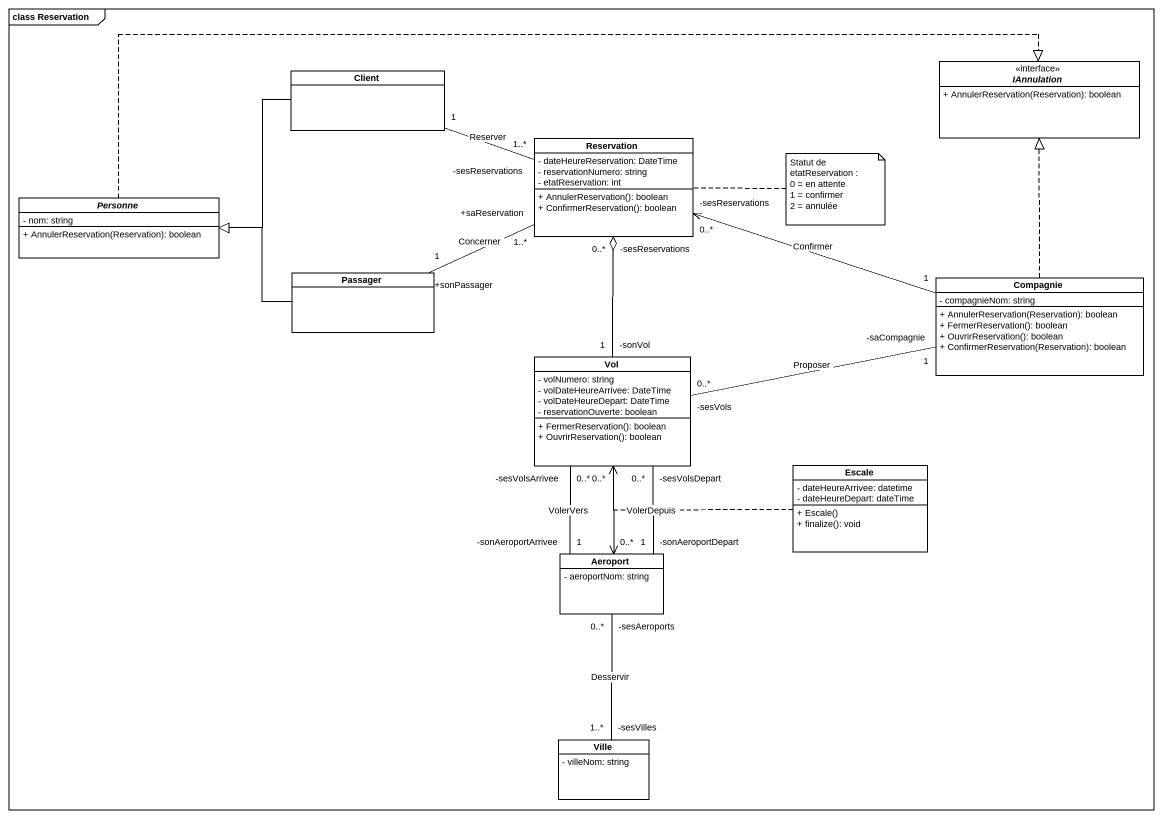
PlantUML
@startuml
mainframe class Reservation
hide circle
hide empty members
skinparam classAttributeIconSize 0
class Client
interface IAnnulation <<interface>> {
  + AnnulerReservation(Reservation): boolean
}
class Reservation {
  - dateHeureReservation: DateTime
  - reservationNumero: string
  - etatReservation: int
  + AnnulerReservation(): boolean
  + ConfirmerReservation(): boolean
}
abstract class Personne {
  - nom: string
  + AnnulerReservation(Reservation): boolean
}
class Passager
class Compagnie {
  - compagnieNom: string
  + AnnulerReservation(Reservation): boolean
  + FermerReservation(): boolean
  + OuvrirReservation(): boolean
  + ConfirmerReservation(Reservation): boolean
}
class Vol {
  - volNumero: string
  - volDateHeureArrivee: DateTime
  - volDateHeureDepart: DateTime
  - reservationOuverte: boolean
  + FermerReservation(): boolean
  + OuvrirReservation(): boolean
}
class Escale {
  - dateHeureArrivee: datetime
  - dateHeureDepart: dateTime
  + Escale()
  + finalize(): void
}
class Aeroport {
  - aeroportNom: string
}
class Ville {
  - villeNom: string
}
Client "1" -right- "-sesReservations\n1..*" Reservation : Reserver
Client -left-|> Personne
Reservation "-sesReservations\n0..*" <-right- "1" Compagnie : Confirmer
Personne .right.|> IAnnulation
Passager "+sonPassager\n1" -right- "+saReservation\n1..*" Reservation : Concerner
Passager -left-|> Personne
Compagnie .up.|> IAnnulation
Compagnie "-saCompagnie\n1" -left- "-sesVols\n0..*" Vol : Proposer
Vol "-sonVol\n1" -up-o "-sesReservations\n0..*" Reservation
Vol "-sesVolsDepart\n0..*" -- "-sonAeroportDepart\n1" Aeroport : VolerDepuis
Vol "0..*" <--> "0..*" Aeroport
(Vol, Aeroport) .. Escale
Vol "-sesVolsArrivee\n0..*" -- "-sonAeroportArrivee\n1" Aeroport : VolerVers
Aeroport "-sesAeroports\n0..*" -- "-sesVilles\n1..*" Ville : Desservir
note right of Reservation
  Statut de etatReservation :
  0 = en attente
  1 = confirmer
  2 = annulée
end note
@enduml
